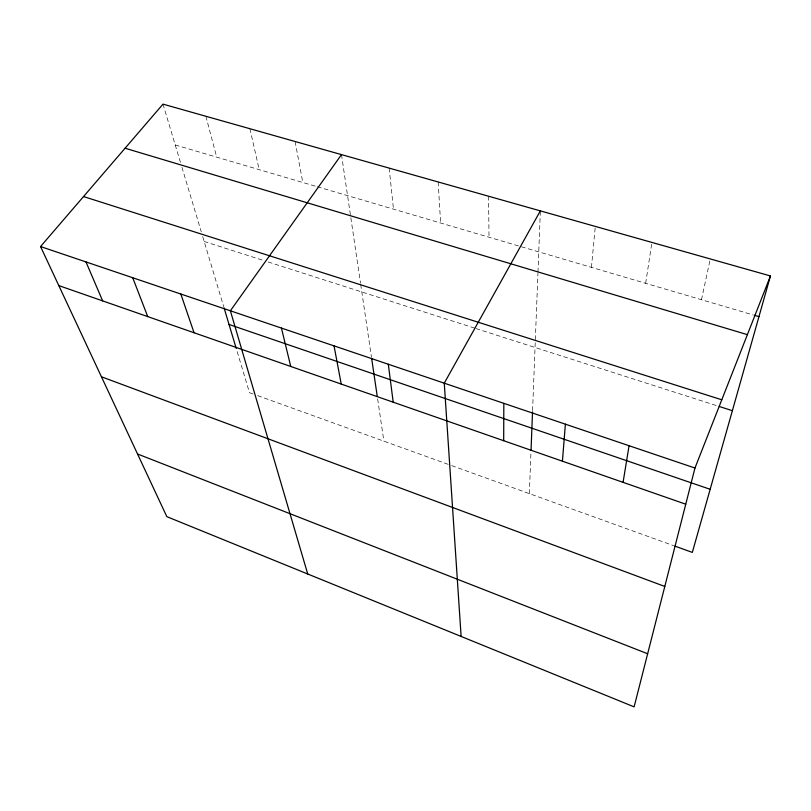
<?xml version="1.0" encoding="UTF-8"?>
<svg xmlns="http://www.w3.org/2000/svg" width="811" height="811" viewBox="0 0 811 811"><rect width="100%" height="100%" fill="white"/><g stroke="black" fill="none" stroke-linecap="round" stroke-linejoin="round"><path stroke-width="0.61" stroke-dasharray="4.05 3.04" d="M529.35 493.625L530.952 452.487M532.584 410.559L537.926 273.337M537.977 272.07L540.308 212.107M591.442 267.366L595.304 226.411M645.657 283.313L651.922 242.428M701.474 299.725L710.274 258.932M175.227 144.956L316.128 186.398M317.334 186.753L752.963 314.871M204.159 241.465L263.474 260.463M268.188 261.983L474.759 328.161M475.935 328.536L718.059 406.108M252.991 393.953L249.494 392.696L236.579 349.602M257.645 395.636L450.51 465.19M451.666 465.605L673.627 545.661M162.991 104.132L180.529 162.646M181.948 167.36L201.26 231.804M202.709 236.63L223.704 306.68M205.882 116.267L216.699 157.152M249.9 128.716L259.216 169.661M295.082 141.499L302.827 182.485M341.492 154.617L360.52 283.211M360.702 284.458L371.428 356.952M377.632 398.931L383.887 441.164M389.168 168.11L393.477 209.147M438.163 181.968L440.616 223.005M488.546 196.211L489.023 237.248"/><path stroke-width="1.22" d="M503.682 440.708L503.824 403.341M531.053 450.064L532.533 411.826M562.418 461.195L565.389 424.173M623.071 482.342L629.062 445.726M770.45 275.953L694.966 468.028L634.121 706.868L166.833 516.648L40.55 246.554L162.991 104.132L770.45 275.953L692.33 552.403L674.803 546.077M540.349 210.87L444.266 383.177L461.124 636.442M341.492 154.617L230.375 310.795L307.724 573.995M754.169 315.226L758.954 316.635M125.087 148.22L747.377 334.659M83.543 196.556L721.78 399.793M719.256 406.483L732.374 410.69M40.55 246.554L694.966 468.028M229.037 324.461L710.162 489.297M58.797 285.594L685.751 504.199M101.436 376.78L664.797 586.454M137.535 453.988L647.654 653.757M85.976 261.933L102.652 300.881M132.72 277.747L147.724 316.594M180.833 294.028L194.052 332.753M224.059 307.866L236.214 348.406M281.427 328.07L290.754 366.471M334.041 345.881L341.228 384.069M371.61 358.178L377.267 396.447M388.297 364.24L393.213 402.195"/></g></svg>
